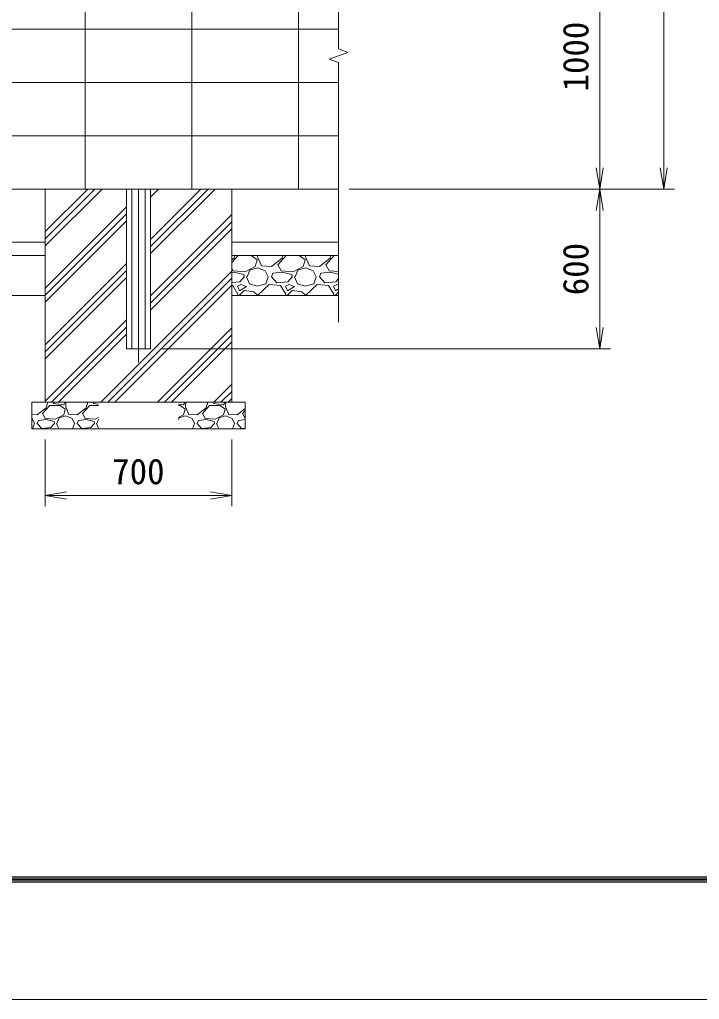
# Model space of a CAD drawing. Units: millimetres, scale not verified. Extents: x -8400 to 8400, y -5940 to 5940.
# Drawn here: x -3218 to -668, y -5940 to -2264 of the extents above; entities that cross this region are included whole.
import ezdxf
from ezdxf.enums import TextEntityAlignment as Align

# ---------------------------------------------------------------- set-up
doc = ezdxf.new("R2010")
doc.units = ezdxf.units.MM
doc.header["$LTSCALE"] = 40
doc.linetypes.add('USER1', pattern=[50.8, 31.75, -6.35, 6.35, -6.35])
for name, color, linetype, lineweight in [('0-0_D-STR1', 1, 'Continuous', 18), ('0-1_D-BMK', 2, 'USER1', 13), ('0-2_D-BGD', 7, 'Continuous', 9), ('0-3_D-STR4', 7, 'Continuous', 9), ('0-4_D-STR-DIM', 7, 'Continuous', 9), ('0-5_0', 7, 'Continuous', 9), ('0-A_D-DCR-HCH', 7, 'Continuous', 9), ('0-B_D-TTL', 7, 'Continuous', 9)]:
    doc.layers.add(name, color=color, linetype=linetype, lineweight=lineweight)
doc.styles.add('ＭＳ ゴシック', font='')
doc.styles.get('ＭＳ ゴシック').set_extended_font_data('MS Gothic')

# ---------------------------------------------------------------- blocks, each defined once
blk = doc.blocks.new('_Open')
at = {"layer": '0-5_0'}
blk.add_line((-40, 6.67), (0, 0), dxfattribs=at)
blk.add_lwpolyline([(-40, -6.67), (0, 0), (-40, 0)], dxfattribs=at)

msp = doc.modelspace()

# ---------------------------------------------------------------- linework, layer by layer
at = {"layer": '0-0_D-STR1'}
for p, q in [((-2816.52, -2899.31), (-2816.52, -3499.31)), ((-2796.52, -2899.31), (-2796.52, -3499.31)), ((-2746.52, -3499.31), (-2746.52, -2899.31)), ((-2726.52, -3499.31), (-2726.52, -2899.31)), ((-2816.52, -3499.31), (-2726.52, -3499.31))]:
    msp.add_line(p, q, dxfattribs=at)
at = {"layer": '0-1_D-BMK'}
msp.add_line((-2771.52, -3550.31), (-2771.52, -2899.31), dxfattribs=at)
at = {"layer": '0-2_D-BGD'}
msp.add_line((-7121.52, -2899.31), (-2021.52, -2899.31), dxfattribs=at)
at = {"layer": '0-3_D-STR4'}
for p, q in [((-2971.52, -2899.31), (-2971.52, -1899.31)), ((-2571.52, -2899.31), (-2571.52, -1899.31)), ((-2171.52, -2899.31), (-2171.52, -1899.31)), ((-6971.52, -2299.31), (-2021.52, -2299.31)), ((-6971.52, -2499.31), (-2021.52, -2499.31)), ((-6971.52, -2699.31), (-2021.52, -2699.31)), ((-3121.52, -3699.31), (-3121.52, -2899.31)), ((-2421.52, -3699.31), (-2421.52, -2899.31)), ((-4421.52, -3099.31), (-3121.52, -3099.31)), ((-2421.52, -3099.31), (-2021.52, -3099.31)), ((-4421.52, -3149.31), (-3121.52, -3149.31)), ((-2421.52, -3149.31), (-2021.52, -3149.31)), ((-4421.52, -3299.31), (-3121.52, -3299.31)), ((-2421.52, -3299.31), (-2021.52, -3299.31)), ((-2371.52, -3699.31), (-3171.52, -3699.31)), ((-3171.52, -3699.31), (-3171.52, -3799.31)), ((-2371.52, -3699.31), (-2371.52, -3799.31)), ((-2371.52, -3799.31), (-3171.52, -3799.31))]:
    msp.add_line(p, q, dxfattribs=at)
at = {"layer": '0-4_D-STR-DIM'}
for p, q in [((-801.52, -2819.31), (-801.52, 2050.69)), ((-2021.52, -1144.96), (-2021.52, -2373.66)), ((-1041.52, -1979.31), (-1041.52, -2819.31)), ((-2056.76, -2412.14), (-1986.29, -2386.49)), ((-1986.29, -2386.49), (-2021.52, -2373.66)), ((-2021.52, -2424.96), (-2056.76, -2412.14)), ((-2021.52, -2424.96), (-2021.52, -3399.31)), ((-1981.52, -2899.31), (-1001.52, -2899.31)), ((-1981.52, -2899.31), (-761.52, -2899.31)), ((-1981.52, -2899.31), (-1001.52, -2899.31)), ((-1041.52, -2979.31), (-1041.52, -3419.31)), ((-2686.52, -3499.31), (-1001.52, -3499.31)), ((-3121.52, -3839.31), (-3121.52, -4089.31)), ((-2421.52, -3839.31), (-2421.52, -4089.31)), ((-3041.52, -4049.31), (-2501.52, -4049.31))]:
    msp.add_line(p, q, dxfattribs=at)
at = {"layer": '0-A_D-DCR-HCH'}
for p, q in [((-3121.52, -2899.99), (-3120.85, -2899.31)), ((-3121.52, -3112.12), (-2908.72, -2899.31)), ((-3121.52, -3085.6), (-2935.23, -2899.31)), ((-3121.52, -3059.09), (-2961.75, -2899.31)), ((-2726.52, -2929.25), (-2696.58, -2899.31)), ((-2726.52, -3141.38), (-2484.45, -2899.31)), ((-2726.52, -2902.74), (-2723.1, -2899.31)), ((-2726.52, -3114.87), (-2510.97, -2899.31)), ((-2726.52, -3088.35), (-2537.49, -2899.31)), ((-3121.52, -3271.22), (-2816.52, -2966.22)), ((-3121.52, -3297.74), (-2816.52, -2992.74)), ((-2726.52, -3300.48), (-2421.52, -2995.48)), ((-3121.52, -3324.25), (-2816.52, -3019.25)), ((-2726.52, -3327), (-2421.52, -3022)), ((-2726.52, -3353.52), (-2421.52, -3048.52)), ((-2421.52, -3175.6), (-2397.86, -3149.31)), ((-2421.52, -3165.57), (-2413.16, -3159.11)), ((-2413.16, -3159.11), (-2410.02, -3149.31)), ((-2348.72, -3149.31), (-2326.76, -3164.51)), ((-2324.75, -3149.31), (-2324.96, -3153.71)), ((-2324.96, -3153.71), (-2310.56, -3187.91)), ((-2272.76, -3189.71), (-2233.16, -3159.11)), ((-2249.36, -3184.31), (-2217.86, -3149.31)), ((-2233.16, -3159.11), (-2230.02, -3149.31)), ((-2168.72, -3149.31), (-2146.76, -3164.51)), ((-2144.75, -3149.31), (-2144.96, -3153.71)), ((-2144.96, -3153.71), (-2130.56, -3187.91)), ((-2092.76, -3189.71), (-2053.16, -3159.11)), ((-2069.36, -3184.31), (-2037.86, -3149.31)), ((-2053.16, -3159.11), (-2050.02, -3149.31)), ((-3121.52, -3483.35), (-2816.52, -3178.35)), ((-2416.76, -3205.91), (-2421.52, -3197.74)), ((-2333.96, -3189.71), (-2371.76, -3209.51)), ((-2353.76, -3204.11), (-2324.96, -3195.11)), ((-2326.76, -3164.51), (-2333.96, -3189.71)), ((-2324.96, -3195.11), (-2296.16, -3205.91)), ((-2310.56, -3187.91), (-2272.76, -3189.71)), ((-2236.76, -3205.91), (-2249.36, -3184.31)), ((-2153.96, -3189.71), (-2191.76, -3209.51)), ((-2173.76, -3204.11), (-2144.96, -3195.11)), ((-2146.76, -3164.51), (-2153.96, -3189.71)), ((-2144.96, -3195.11), (-2116.16, -3205.91)), ((-2130.56, -3187.91), (-2092.76, -3189.71)), ((-2056.76, -3205.91), (-2069.36, -3184.31)), ((-3121.52, -3509.87), (-2816.52, -3204.87)), ((-3121.52, -3536.38), (-2816.52, -3231.38)), ((-2913.22, -3699.31), (-2421.52, -3207.61)), ((-2886.7, -3699.31), (-2421.52, -3234.13)), ((-2413.16, -3211.31), (-2421.52, -3212.19)), ((-2371.76, -3209.51), (-2416.76, -3205.91)), ((-2377.16, -3220.31), (-2413.16, -3211.31)), ((-2375.36, -3229.31), (-2391.56, -3247.31)), ((-2375.36, -3229.31), (-2377.16, -3220.31)), ((-2366.36, -3229.31), (-2355.56, -3254.51)), ((-2364.56, -3229.31), (-2353.76, -3204.11)), ((-2296.16, -3205.91), (-2285.36, -3229.31)), ((-2294.36, -3254.51), (-2285.36, -3229.31)), ((-2272.76, -3229.31), (-2267.36, -3214.91)), ((-2252.96, -3250.91), (-2272.76, -3229.31)), ((-2233.16, -3211.31), (-2267.36, -3214.91)), ((-2191.76, -3209.51), (-2236.76, -3205.91)), ((-2197.16, -3220.31), (-2233.16, -3211.31)), ((-2195.36, -3229.31), (-2211.56, -3247.31)), ((-2195.36, -3229.31), (-2197.16, -3220.31)), ((-2186.36, -3229.31), (-2175.56, -3254.51)), ((-2184.56, -3229.31), (-2173.76, -3204.11)), ((-2116.16, -3205.91), (-2105.36, -3229.31)), ((-2114.36, -3254.51), (-2105.36, -3229.31)), ((-2092.76, -3229.31), (-2087.36, -3214.91)), ((-2072.96, -3250.91), (-2092.76, -3229.31)), ((-2053.16, -3211.31), (-2087.36, -3214.91)), ((-2021.52, -3208.73), (-2056.76, -3205.91)), ((-2021.52, -3219.22), (-2053.16, -3211.31)), ((-2860.19, -3699.31), (-2421.52, -3260.65)), ((-2391.56, -3247.31), (-2421.52, -3249.92)), ((-2418.56, -3261.71), (-2421.52, -3261.46)), ((-2398.76, -3294.11), (-2418.56, -3261.71)), ((-2387.96, -3258.11), (-2400.56, -3263.51)), ((-2400.56, -3263.51), (-2393.36, -3281.51)), ((-2393.36, -3281.51), (-2366.36, -3265.31)), ((-2366.36, -3265.31), (-2387.96, -3258.11)), ((-2355.56, -3254.51), (-2324.96, -3263.51)), ((-2324.96, -3263.51), (-2294.36, -3254.51)), ((-2281.76, -3258.11), (-2323.16, -3295.91)), ((-2238.56, -3261.71), (-2281.76, -3258.11)), ((-2211.56, -3247.31), (-2252.96, -3250.91)), ((-2218.76, -3294.11), (-2238.56, -3261.71)), ((-2207.96, -3258.11), (-2220.56, -3263.51)), ((-2220.56, -3263.51), (-2213.36, -3281.51)), ((-2213.36, -3281.51), (-2186.36, -3265.31)), ((-2186.36, -3265.31), (-2207.96, -3258.11)), ((-2175.56, -3254.51), (-2144.96, -3263.51)), ((-2144.96, -3263.51), (-2114.36, -3254.51)), ((-2101.76, -3258.11), (-2143.16, -3295.91)), ((-2058.56, -3261.71), (-2101.76, -3258.11)), ((-2031.56, -3247.31), (-2072.96, -3250.91)), ((-2038.76, -3294.11), (-2058.56, -3261.71)), ((-2027.96, -3258.11), (-2040.56, -3263.51)), ((-2040.56, -3263.51), (-2033.36, -3281.51)), ((-2021.52, -3236.16), (-2031.56, -3247.31)), ((-2021.52, -3260.26), (-2027.96, -3258.11)), ((-2400.42, -3299.31), (-2398.76, -3294.11)), ((-2375.36, -3279.71), (-2393.36, -3297.71)), ((-2393.36, -3297.71), (-2392.29, -3299.31)), ((-2339.36, -3285.11), (-2375.36, -3279.71)), ((-2324.96, -3297.71), (-2339.36, -3285.11)), ((-2324.96, -3299.31), (-2324.96, -3297.71)), ((-2323.16, -3295.91), (-2323.32, -3299.31)), ((-2220.42, -3299.31), (-2218.76, -3294.11)), ((-2195.36, -3279.71), (-2213.36, -3297.71)), ((-2213.36, -3297.71), (-2212.29, -3299.31)), ((-2159.36, -3285.11), (-2195.36, -3279.71)), ((-2144.96, -3297.71), (-2159.36, -3285.11)), ((-2144.96, -3299.31), (-2144.96, -3297.71)), ((-2143.16, -3295.91), (-2143.32, -3299.31)), ((-2040.42, -3299.31), (-2038.76, -3294.11)), ((-2033.36, -3281.51), (-2021.52, -3274.41)), ((-2021.52, -3285.88), (-2033.36, -3297.71)), ((-2033.36, -3297.71), (-2032.29, -3299.31)), ((-3121.52, -3695.48), (-2816.52, -3390.48)), ((-3098.84, -3699.31), (-2816.52, -3417)), ((-3072.32, -3699.31), (-2816.52, -3443.52)), ((-2701.09, -3699.31), (-2421.52, -3419.75)), ((-2674.57, -3699.31), (-2421.52, -3446.26)), ((-2648.06, -3699.31), (-2421.52, -3472.78)), ((-2488.96, -3699.31), (-2421.52, -3631.88)), ((-2462.44, -3699.31), (-2421.52, -3658.4)), ((-3131.96, -3741.81), (-3104.96, -3711.81)), ((-3118.46, -3720.81), (-3111.58, -3699.31)), ((-3104.96, -3711.81), (-3065.96, -3711.81)), ((-3093.29, -3699.31), (-3089.96, -3704.31)), ((-3089.96, -3704.31), (-3052.46, -3708.81)), ((-3065.96, -3711.81), (-3046.46, -3725.31)), ((-3052.46, -3708.81), (-3047.18, -3699.31)), ((-3044.15, -3699.31), (-3044.96, -3716.31)), ((-2981.96, -3741.81), (-2954.96, -3711.81)), ((-2968.46, -3720.81), (-2961.58, -3699.31)), ((-2954.96, -3711.81), (-2921.52, -3711.81)), ((-2943.29, -3699.31), (-2939.96, -3704.31)), ((-2939.96, -3704.31), (-2921.52, -3706.52)), ((-2621.52, -3706.52), (-2602.46, -3708.81)), ((-2621.52, -3711.81), (-2615.96, -3711.81)), ((-2615.96, -3711.81), (-2596.46, -3725.31)), ((-2602.46, -3708.81), (-2597.18, -3699.31)), ((-2594.15, -3699.31), (-2594.96, -3716.31)), ((-2531.96, -3741.81), (-2504.96, -3711.81)), ((-2518.46, -3720.81), (-2511.58, -3699.31)), ((-2452.46, -3708.81), (-2447.18, -3699.31)), ((-2444.15, -3699.31), (-2444.96, -3716.31)), ((-2435.92, -3699.31), (-2421.52, -3684.91)), ((-3121.46, -3759.81), (-3131.96, -3741.81)), ((-3052.46, -3746.31), (-3083.96, -3762.81)), ((-3046.46, -3725.31), (-3052.46, -3746.31)), ((-3044.96, -3716.31), (-3032.96, -3744.81)), ((-3032.96, -3744.81), (-3001.46, -3746.31)), ((-3001.46, -3746.31), (-2968.46, -3720.81)), ((-2971.46, -3759.81), (-2981.96, -3741.81)), ((-2602.46, -3746.31), (-2621.52, -3756.3)), ((-2596.46, -3725.31), (-2602.46, -3746.31)), ((-2594.96, -3716.31), (-2582.96, -3744.81)), ((-2521.46, -3759.81), (-2531.96, -3741.81)), ((-2452.46, -3746.31), (-2483.96, -3762.81)), ((-2446.46, -3725.31), (-2452.46, -3746.31)), ((-2444.96, -3716.31), (-2432.96, -3744.81)), ((-2432.96, -3744.81), (-2401.46, -3746.31)), ((-2401.46, -3746.31), (-2371.52, -3723.18)), ((-2381.96, -3741.81), (-2371.52, -3730.22)), ((-2371.52, -3759.7), (-2381.96, -3741.81)), ((-3171.52, -3759.6), (-3170.96, -3759.81)), ((-3170.96, -3759.81), (-3161.96, -3779.31)), ((-3169.1, -3799.31), (-3161.96, -3779.31)), ((-3151.46, -3779.31), (-3146.96, -3767.31)), ((-3134.96, -3797.31), (-3151.46, -3779.31)), ((-3118.46, -3764.31), (-3146.96, -3767.31)), ((-3083.96, -3762.81), (-3121.46, -3759.81)), ((-3088.46, -3771.81), (-3118.46, -3764.31)), ((-3086.96, -3779.31), (-3100.46, -3794.31)), ((-3086.96, -3779.31), (-3088.46, -3771.81)), ((-3079.46, -3779.31), (-3070.89, -3799.31)), ((-3077.96, -3779.31), (-3068.96, -3758.31)), ((-3068.96, -3758.31), (-3044.96, -3750.81)), ((-3044.96, -3750.81), (-3020.96, -3759.81)), ((-3020.96, -3759.81), (-3011.96, -3779.31)), ((-3019.1, -3799.31), (-3011.96, -3779.31)), ((-3001.46, -3779.31), (-2996.96, -3767.31)), ((-2984.96, -3797.31), (-3001.46, -3779.31)), ((-2968.46, -3764.31), (-2996.96, -3767.31)), ((-2933.96, -3762.81), (-2971.46, -3759.81)), ((-2938.46, -3771.81), (-2968.46, -3764.31)), ((-2936.96, -3779.31), (-2950.46, -3794.31)), ((-2936.96, -3779.31), (-2938.46, -3771.81)), ((-2921.52, -3756.3), (-2933.96, -3762.81)), ((-2929.46, -3779.31), (-2921.52, -3797.83)), ((-2927.96, -3779.31), (-2921.52, -3764.29)), ((-2621.52, -3764.29), (-2618.96, -3758.31)), ((-2618.96, -3758.31), (-2594.96, -3750.81)), ((-2594.96, -3750.81), (-2570.96, -3759.81)), ((-2570.96, -3759.81), (-2561.96, -3779.31)), ((-2569.1, -3799.31), (-2561.96, -3779.31)), ((-2551.46, -3779.31), (-2546.96, -3767.31)), ((-2534.96, -3797.31), (-2551.46, -3779.31)), ((-2518.46, -3764.31), (-2546.96, -3767.31)), ((-2483.96, -3762.81), (-2521.46, -3759.81)), ((-2488.46, -3771.81), (-2518.46, -3764.31)), ((-2486.96, -3779.31), (-2500.46, -3794.31)), ((-2486.96, -3779.31), (-2488.46, -3771.81)), ((-2479.46, -3779.31), (-2470.89, -3799.31)), ((-2477.96, -3779.31), (-2468.96, -3758.31)), ((-2468.96, -3758.31), (-2444.96, -3750.81)), ((-2444.96, -3750.81), (-2420.96, -3759.81)), ((-2420.96, -3759.81), (-2411.96, -3779.31)), ((-2419.1, -3799.31), (-2411.96, -3779.31)), ((-2401.46, -3779.31), (-2396.96, -3767.31)), ((-2384.96, -3797.31), (-2401.46, -3779.31)), ((-2371.52, -3764.63), (-2396.96, -3767.31)), ((-3100.46, -3794.31), (-3134.96, -3797.31)), ((-2950.46, -3794.31), (-2984.96, -3797.31)), ((-2621.52, -3797.83), (-2620.89, -3799.31)), ((-2500.46, -3794.31), (-2534.96, -3797.31)), ((-2371.52, -3796.14), (-2384.96, -3797.31))]:
    msp.add_line(p, q, dxfattribs=at)
for points in [[(-2504.96, -3711.81), (-2465.96, -3711.81), (-2446.46, -3725.31)], [(-2493.29, -3699.31), (-2489.96, -3704.31), (-2452.46, -3708.81)], [(-3171.52, -3745.36), (-3151.46, -3746.31), (-3118.46, -3720.81)], [(-2582.96, -3744.81), (-2551.46, -3746.31), (-2518.46, -3720.81)]]:
    msp.add_lwpolyline(points, dxfattribs=at)
at = {"layer": '0-B_D-TTL', "color": 2, "lineweight": 18}
msp.add_lwpolyline([(-8400, 5940), (8400, 5940), (8400, -5940), (-8400, -5940)], close=True, dxfattribs=at)
at = {"layer": '0-B_D-TTL'}
for points in [[(-7860, 5500), (7860, 5500), (7860, -5500), (-7860, -5500)], [(-7855, 5495), (7855, 5495), (7855, -5495), (-7855, -5495)], [(-7850, 5490), (7850, 5490), (7850, -5490), (-7850, -5490)], [(-7845, 5485), (7845, 5485), (7845, -5485), (-7845, -5485)], [(-7840, 5480), (7840, 5480), (7840, -5480), (-7840, -5480)]]:
    msp.add_lwpolyline(points, close=True, dxfattribs=at)

# ---------------------------------------------------------------- block references
at = {"layer": '0-4_D-STR-DIM', "xscale": 2, "yscale": 2}
for p, rotation in [((-1041.52, -2899.31), 270), ((-801.52, -2899.31), 270), ((-1041.52, -2899.31), 90), ((-1041.52, -3499.31), 270), ((-3121.52, -4049.31), 180)]:
    msp.add_blockref('_Open', p, dxfattribs=dict(at, rotation=rotation))
msp.add_blockref('_Open', (-2421.52, -4049.31), dxfattribs=at)

# ---------------------------------------------------------------- texts
at = {"layer": '0-4_D-STR-DIM', "style": 'ＭＳ ゴシック'}
for s, p in [('1000', (-1055.02, -2533.11)), ('600', (-1055.02, -3297.81))]:
    msp.add_text(s, height=96.19, rotation=90, dxfattribs=at).set_placement(p, align=Align.BOTTOM_LEFT)
msp.add_text('700', height=96.19, dxfattribs=at).set_placement((-2870.52, -4035.82), align=Align.BOTTOM_LEFT)

doc.saveas('drawing.dxf')
